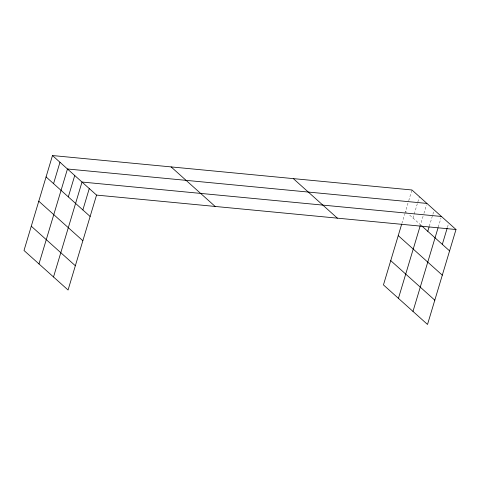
<?xml version="1.0" encoding="UTF-8"?>
<svg xmlns="http://www.w3.org/2000/svg" width="480" height="480" viewBox="0 0 480 480"><rect width="100%" height="100%" fill="white"/><g stroke="black" fill="none" stroke-linecap="round" stroke-linejoin="round"><path stroke-width="0.36" stroke-dasharray="2.4 1.8" d="M401.886 223.482L404.67 214.2M404.886 213.486L408.516 201.372M408.732 200.658L411.936 189.978M413.016 218.07L419.43 196.698M423.072 216.246L420.51 224.79L408.738 214.23M423.93 213.396L426.492 204.846M429.276 226.332L433.764 211.368M438.252 227.154L441.03 217.896M447.45 227.268L448.302 224.418M405.528 211.344L406.596 212.31"/><path stroke-width="0.72" d="M52.482 155.544L24 250.482L68.064 290.022L96.546 195.09L52.482 155.544L411.936 189.978L456 229.518L427.518 324.456L383.454 284.91L401.67 224.196M53.562 183.636L59.97 162.264M38.982 263.928L67.464 168.99L426.918 203.418M68.322 196.884L74.736 175.512M53.52 276.972L82.002 182.04L441.462 216.468M82.86 209.934L89.274 188.562M398.436 298.356L420.294 225.504M427.776 231.318L429.06 227.04M412.98 311.406L438.042 227.868M442.32 244.368L447.234 227.982M96.546 195.09L456 229.518M421.548 225.726L449.586 250.89M398.244 235.626L442.302 275.166M390.738 260.634L434.802 300.18M293.316 178.614L337.38 218.16M171.102 166.908L215.166 206.448M46.068 176.916L90.132 216.462M38.79 201.192L82.848 240.738M31.284 226.206L75.342 265.746"/></g></svg>
